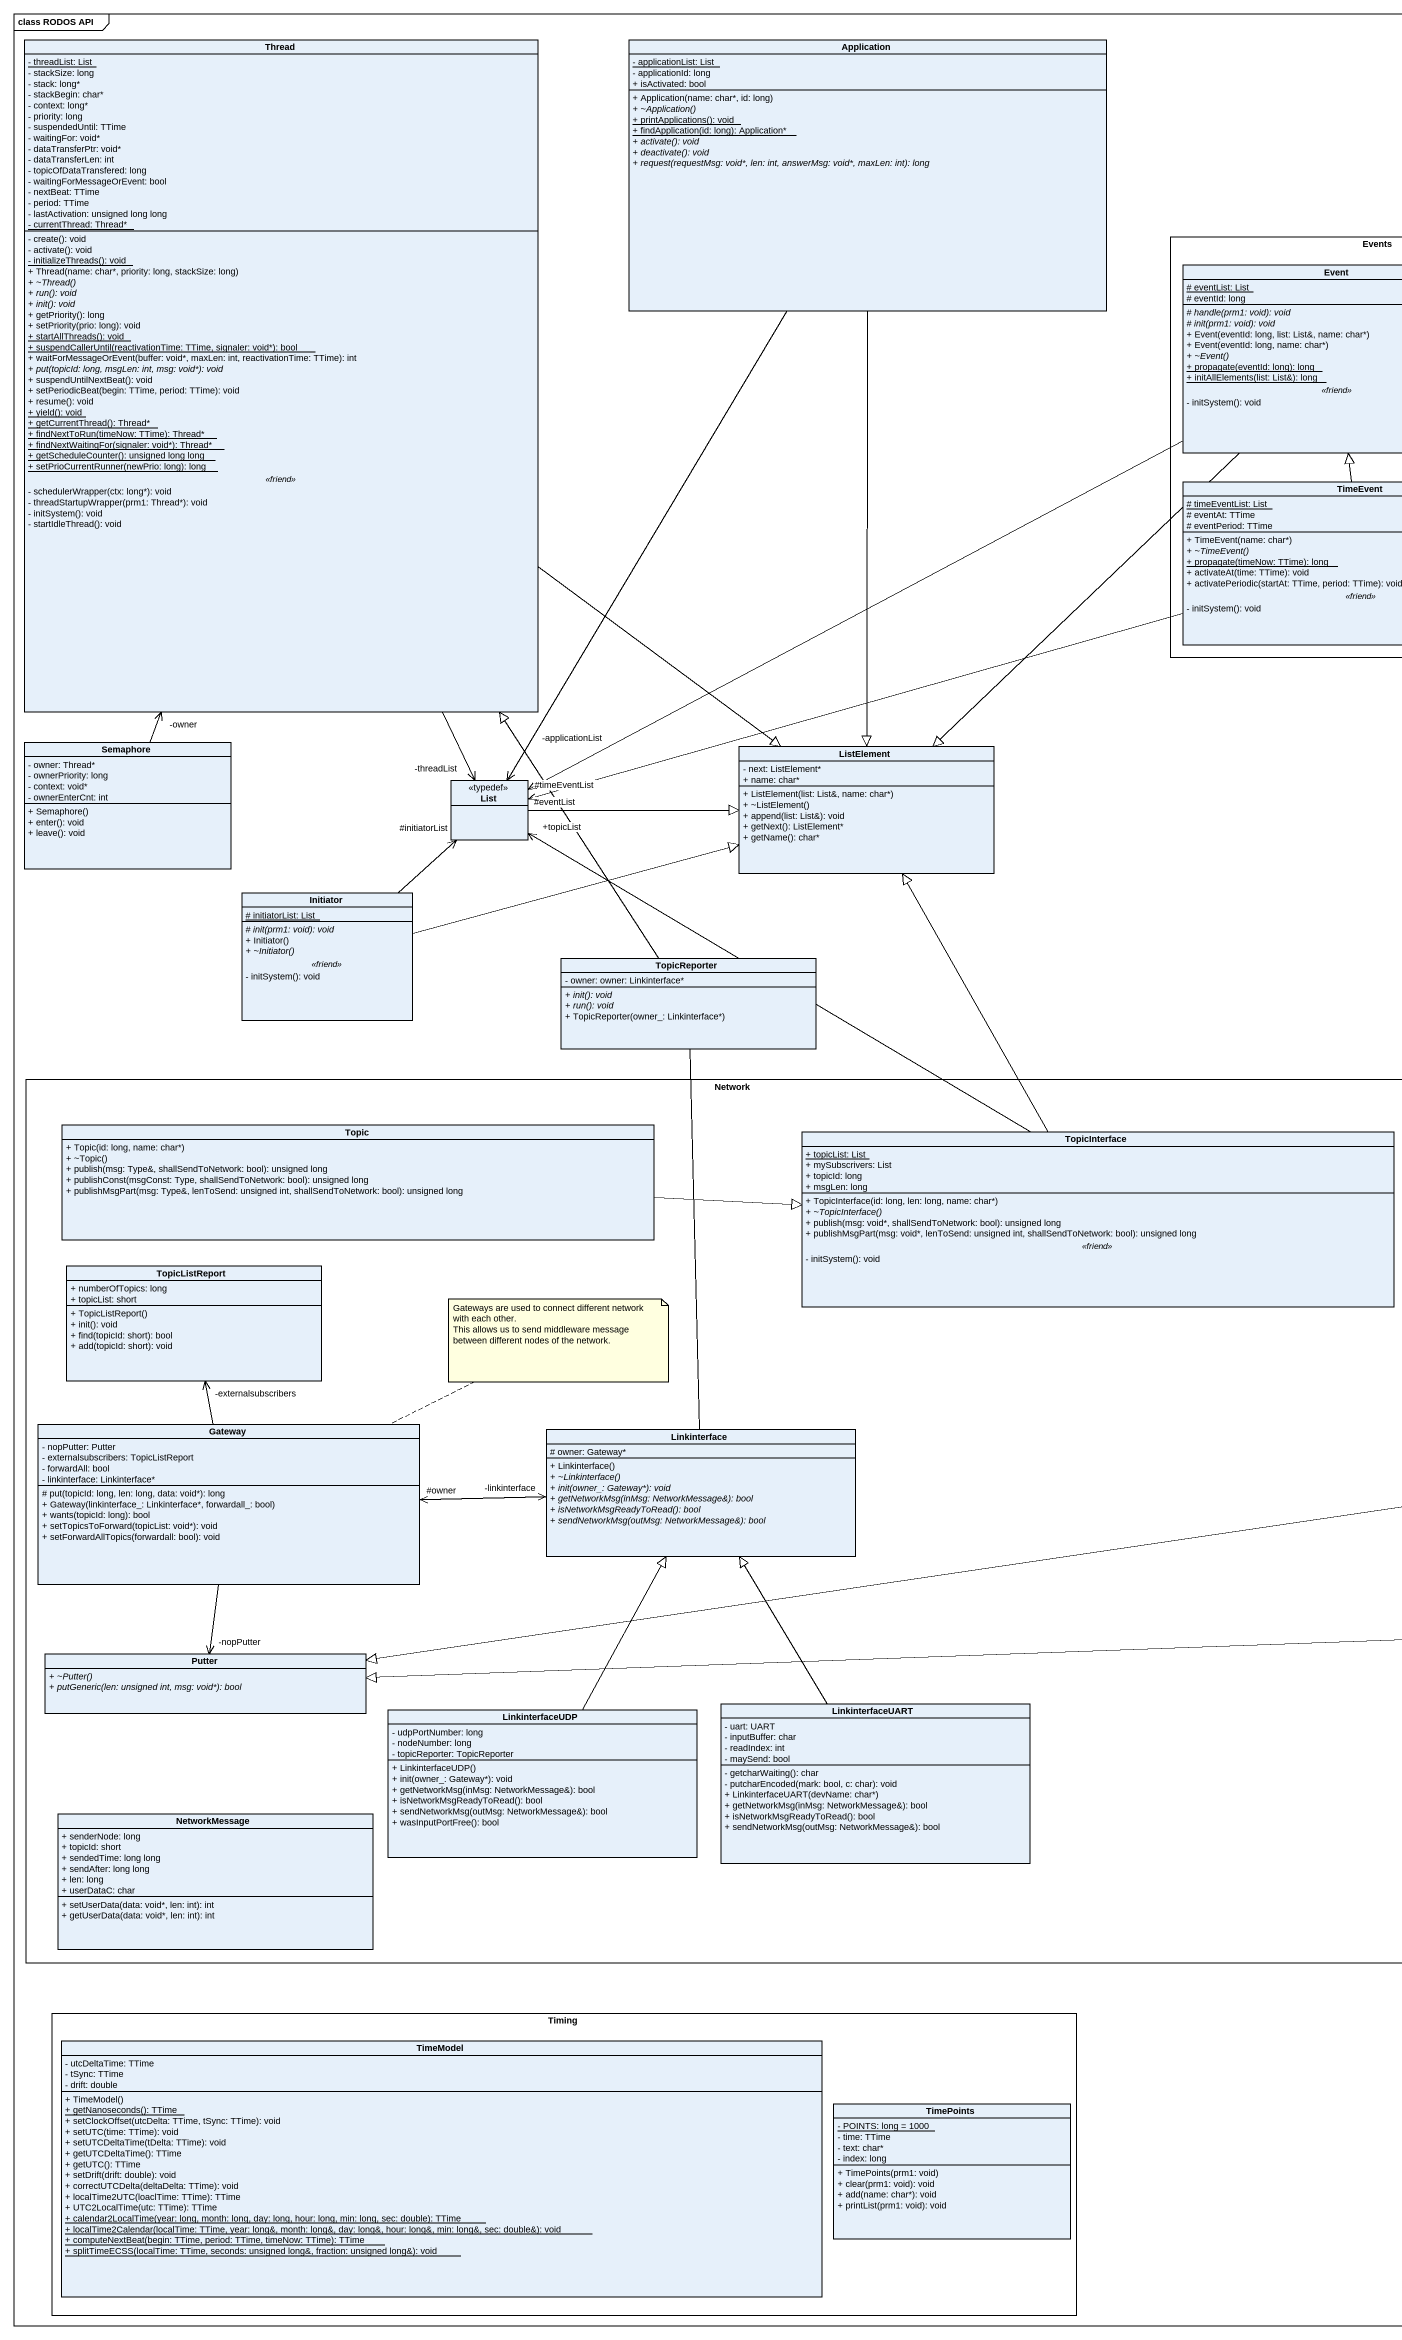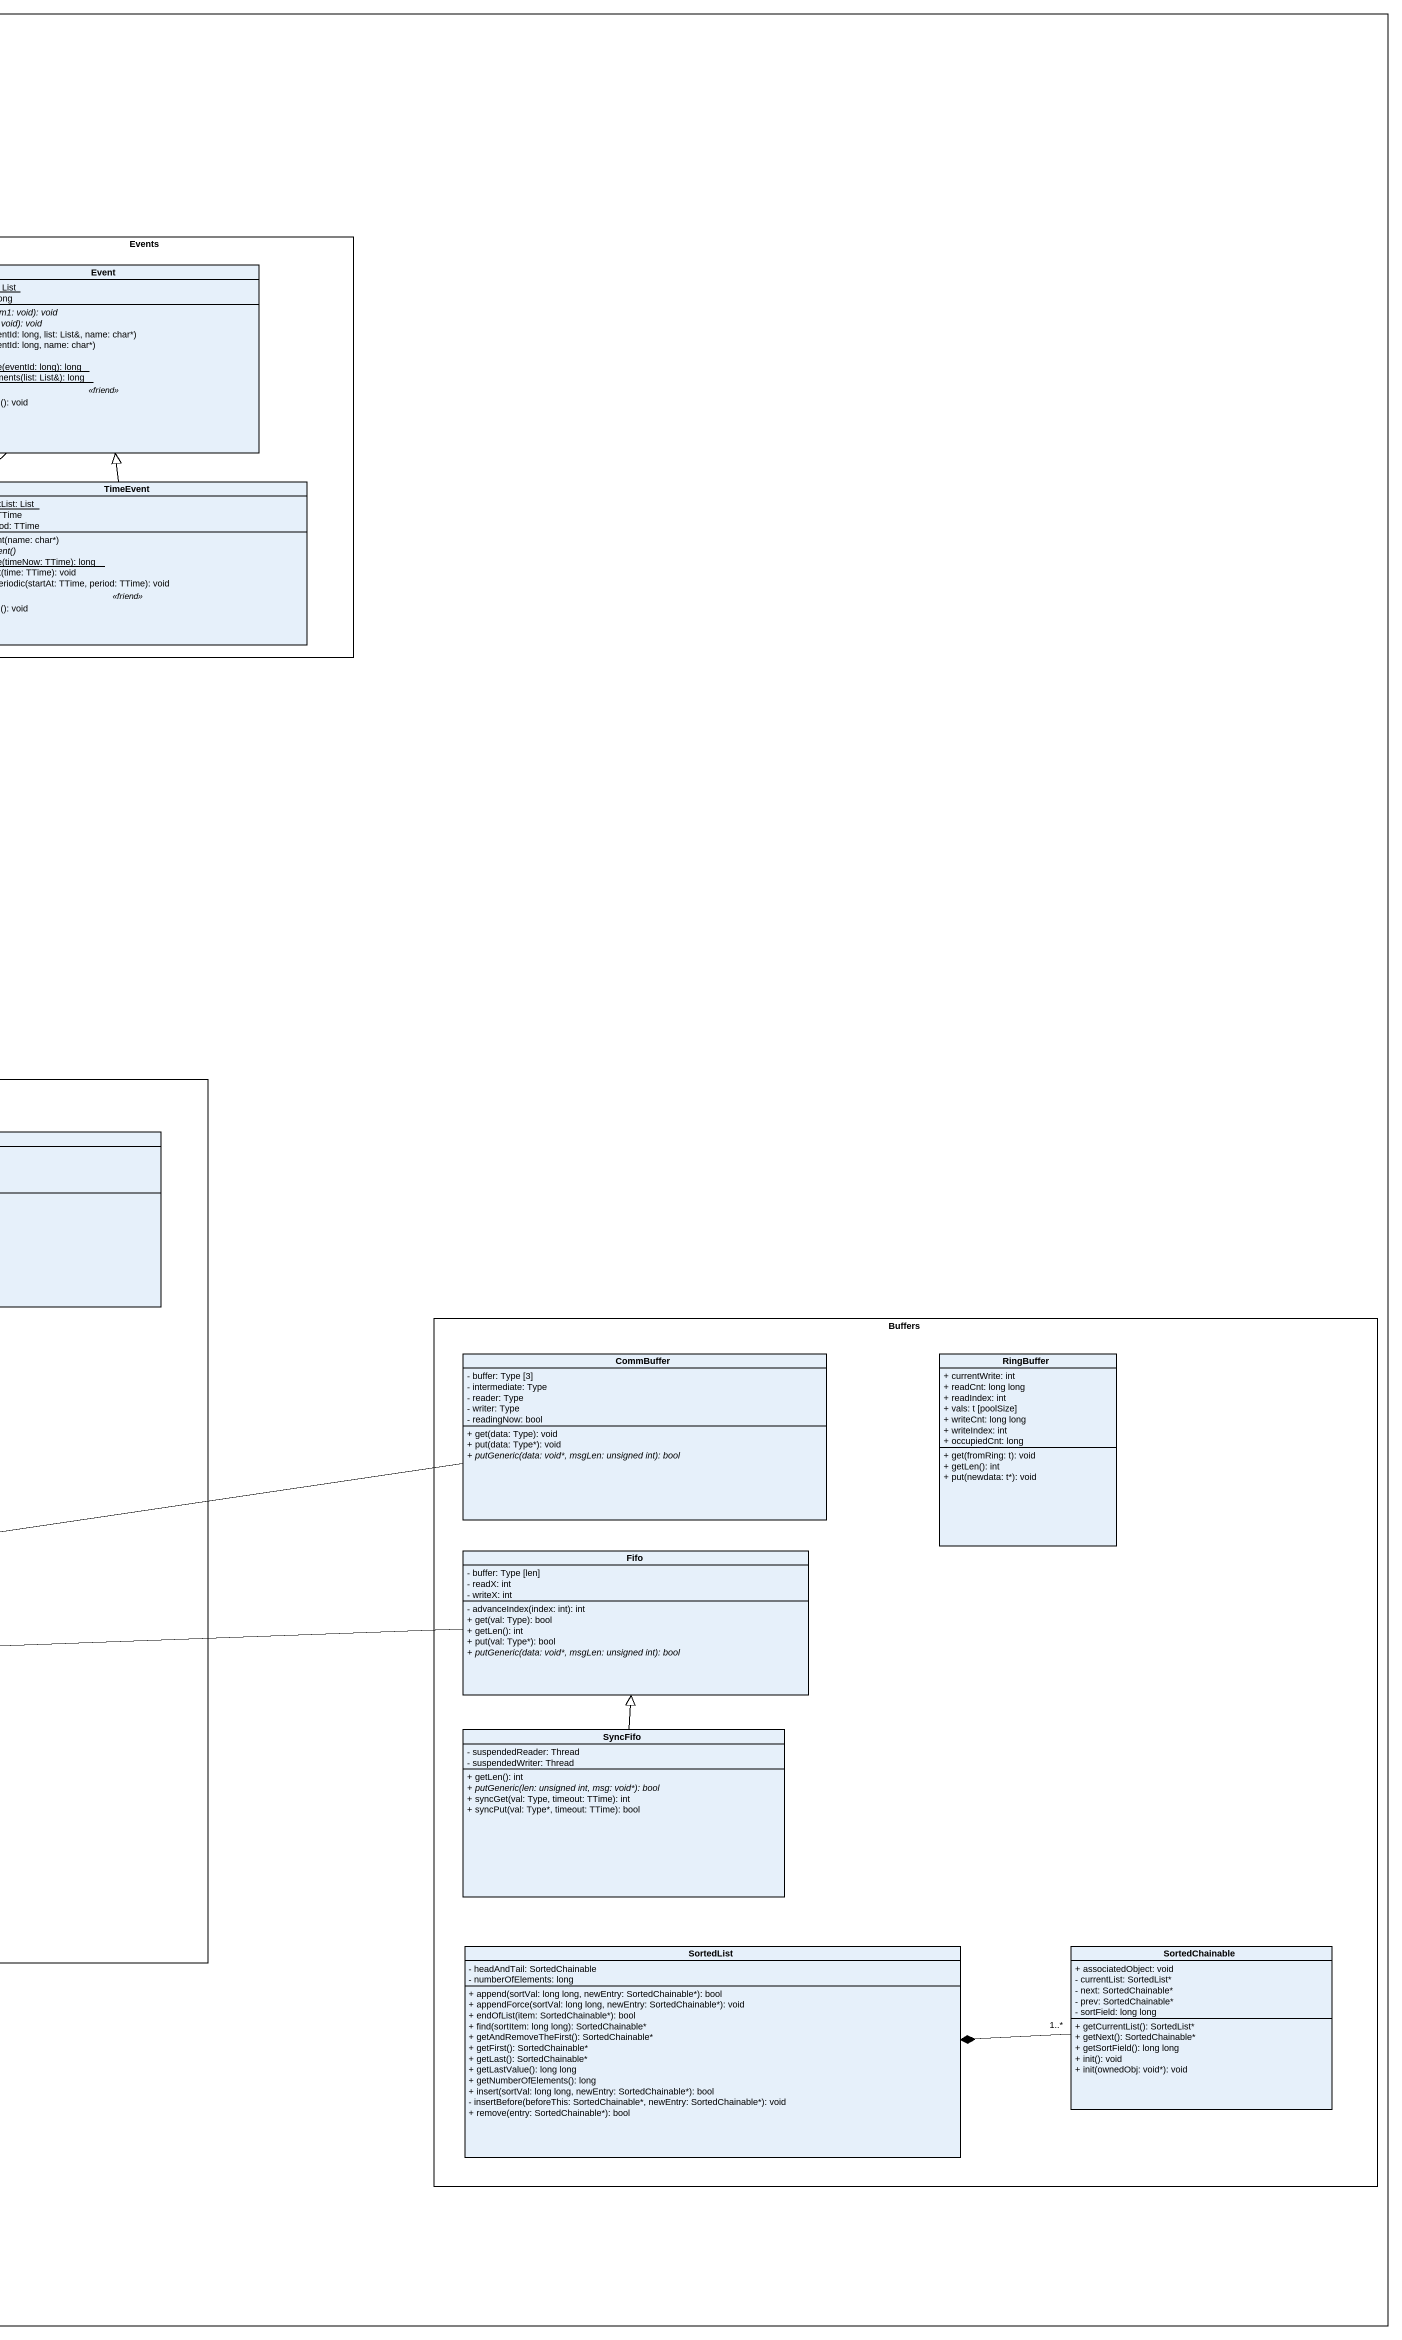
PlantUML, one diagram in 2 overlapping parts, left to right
@startuml
mainframe class RODOS API
hide circle
hide empty members
skinparam classAttributeIconSize 0
class Thread {
  {static} - threadList: List
  - stackSize: long
  - stack: long*
  - stackBegin: char*
  - context: long*
  - priority: long
  - suspendedUntil: TTime
  - waitingFor: void*
  - dataTransferPtr: void*
  - dataTransferLen: int
  - topicOfDataTransfered: long
  - waitingForMessageOrEvent: bool
  - nextBeat: TTime
  - period: TTime
  - lastActivation: unsigned long long
  {static} - currentThread: Thread*
  --
  - create(): void
  - activate(): void
  {static} - initializeThreads(): void
  + Thread(name: char*, priority: long, stackSize: long)
  {abstract} + ~Thread()
  {abstract} + run(): void
  {abstract} + init(): void
  + getPriority(): long
  + setPriority(prio: long): void
  {static} + startAllThreads(): void
  {static} + suspendCallerUntil(reactivationTime: TTime, signaler: void*): bool
  + waitForMessageOrEvent(buffer: void*, maxLen: int, reactivationTime: TTime): int
  {abstract} + put(topicId: long, msgLen: int, msg: void*): void
  + suspendUntilNextBeat(): void
  + setPeriodicBeat(begin: TTime, period: TTime): void
  + resume(): void
  {static} + yield(): void
  {static} + getCurrentThread(): Thread*
  {static} + findNextToRun(timeNow: TTime): Thread*
  {static} + findNextWaitingFor(signaler: void*): Thread*
  {static} + getScheduleCounter(): unsigned long long
  {static} + setPrioCurrentRunner(newPrio: long): long
  .. <<friend>> ..
  - schedulerWrapper(ctx: long*): void
  - threadStartupWrapper(prm1: Thread*): void
  - initSystem(): void
  - startIdleThread(): void
}
class Application {
  {static} - applicationList: List
  - applicationId: long
  + isActivated: bool
  + Application(name: char*, id: long)
  {abstract} + ~Application()
  {static} + printApplications(): void
  {static} + findApplication(id: long): Application*
  {abstract} + activate(): void
  {abstract} + deactivate(): void
  {abstract} + request(requestMsg: void*, len: int, answerMsg: void*, maxLen: int): long
}
rectangle Events {
  class Event {
    {static} # eventList: List
    # eventId: long
    --
    {abstract} # handle(prm1: void): void
    {abstract} # init(prm1: void): void
    + Event(eventId: long, list: List&, name: char*)
    + Event(eventId: long, name: char*)
    {abstract} + ~Event()
    {static} + propagate(eventId: long): long
    {static} + initAllElements(list: List&): long
    .. <<friend>> ..
    - initSystem(): void
  }
  class TimeEvent {
    {static} # timeEventList: List
    # eventAt: TTime
    # eventPeriod: TTime
    --
    + TimeEvent(name: char*)
    {abstract} + ~TimeEvent()
    {static} + propagate(timeNow: TTime): long
    + activateAt(time: TTime): void
    + activatePeriodic(startAt: TTime, period: TTime): void
    .. <<friend>> ..
    - initSystem(): void
  }
}
class Semaphore {
  - owner: Thread*
  - ownerPriority: long
  - context: void*
  - ownerEnterCnt: int
  + Semaphore()
  + enter(): void
  + leave(): void
}
class List <<typedef>>
class ListElement {
  - next: ListElement*
  + name: char*
  + ListElement(list: List&, name: char*)
  + ~ListElement()
  + append(list: List&): void
  + getNext(): ListElement*
  + getName(): char*
}
class Initiator {
  {static} # initiatorList: List
  --
  {abstract} # init(prm1: void): void
  + Initiator()
  {abstract} + ~Initiator()
  .. <<friend>> ..
  - initSystem(): void
}
class TopicReporter {
  - owner: owner: Linkinterface*
  {abstract} + init(): void
  {abstract} + run(): void
  + TopicReporter(owner_: Linkinterface*)
}
rectangle "Network" as Network_ {
  class Topic {
    + Topic(id: long, name: char*)
    + ~Topic()
    + publish(msg: Type&, shallSendToNetwork: bool): unsigned long
    + publishConst(msgConst: Type, shallSendToNetwork: bool): unsigned long
    + publishMsgPart(msg: Type&, lenToSend: unsigned int, shallSendToNetwork: bool): unsigned long
  }
  class TopicInterface {
    {static} + topicList: List
    + mySubscrivers: List
    + topicId: long
    + msgLen: long
    --
    + TopicInterface(id: long, len: long, name: char*)
    {abstract} + ~TopicInterface()
    + publish(msg: void*, shallSendToNetwork: bool): unsigned long
    + publishMsgPart(msg: void*, lenToSend: unsigned int, shallSendToNetwork: bool): unsigned long
    .. <<friend>> ..
    - initSystem(): void
  }
  class TopicListReport {
    + numberOfTopics: long
    + topicList: short
    + TopicListReport()
    + init(): void
    + find(topicId: short): bool
    + add(topicId: short): void
  }
  class Gateway {
    - nopPutter: Putter
    - externalsubscribers: TopicListReport
    - forwardAll: bool
    - linkinterface: Linkinterface*
    # put(topicId: long, len: long, data: void*): long
    + Gateway(linkinterface_: Linkinterface*, forwardall_: bool)
    + wants(topicId: long): bool
    + setTopicsToForward(topicList: void*): void
    + setForwardAllTopics(forwardall: bool): void
  }
  class Linkinterface {
    # owner: Gateway*
    + Linkinterface()
    {abstract} + ~Linkinterface()
    {abstract} + init(owner_: Gateway*): void
    {abstract} + getNetworkMsg(inMsg: NetworkMessage&): bool
    {abstract} + isNetworkMsgReadyToRead(): bool
    {abstract} + sendNetworkMsg(outMsg: NetworkMessage&): bool
  }
  class Putter {
    {abstract} + ~Putter()
    {abstract} + putGeneric(len: unsigned int, msg: void*): bool
  }
  class LinkinterfaceUDP {
    - udpPortNumber: long
    - nodeNumber: long
    - topicReporter: TopicReporter
    + LinkinterfaceUDP()
    + init(owner_: Gateway*): void
    + getNetworkMsg(inMsg: NetworkMessage&): bool
    + isNetworkMsgReadyToRead(): bool
    + sendNetworkMsg(outMsg: NetworkMessage&): bool
    + wasInputPortFree(): bool
  }
  class LinkinterfaceUART {
    - uart: UART
    - inputBuffer: char
    - readIndex: int
    - maySend: bool
    - getcharWaiting(): char
    - putcharEncoded(mark: bool, c: char): void
    + LinkinterfaceUART(devName: char*)
    + getNetworkMsg(inMsg: NetworkMessage&): bool
    + isNetworkMsgReadyToRead(): bool
    + sendNetworkMsg(outMsg: NetworkMessage&): bool
  }
  class NetworkMessage {
    + senderNode: long
    + topicId: short
    + sendedTime: long long
    + sendAfter: long long
    + len: long
    + userDataC: char
    + setUserData(data: void*, len: int): int
    + getUserData(data: void*, len: int): int
  }
}
rectangle Buffers {
  class CommBuffer {
    - buffer: Type [3]
    - intermediate: Type
    - reader: Type
    - writer: Type
    - readingNow: bool
    + get(data: Type): void
    + put(data: Type*): void
    {abstract} + putGeneric(data: void*, msgLen: unsigned int): bool
  }
  class RingBuffer {
    + currentWrite: int
    + readCnt: long long
    + readIndex: int
    + vals: t [poolSize]
    + writeCnt: long long
    + writeIndex: int
    + occupiedCnt: long
    + get(fromRing: t): void
    + getLen(): int
    + put(newdata: t*): void
  }
  class Fifo {
    - buffer: Type [len]
    - readX: int
    - writeX: int
    - advanceIndex(index: int): int
    + get(val: Type): bool
    + getLen(): int
    + put(val: Type*): bool
    {abstract} + putGeneric(data: void*, msgLen: unsigned int): bool
  }
  class SyncFifo {
    - suspendedReader: Thread
    - suspendedWriter: Thread
    + getLen(): int
    {abstract} + putGeneric(len: unsigned int, msg: void*): bool
    + syncGet(val: Type, timeout: TTime): int
    + syncPut(val: Type*, timeout: TTime): bool
  }
  class SortedList {
    - headAndTail: SortedChainable
    - numberOfElements: long
    + append(sortVal: long long, newEntry: SortedChainable*): bool
    + appendForce(sortVal: long long, newEntry: SortedChainable*): void
    + endOfList(item: SortedChainable*): bool
    + find(sortItem: long long): SortedChainable*
    + getAndRemoveTheFirst(): SortedChainable*
    + getFirst(): SortedChainable*
    + getLast(): SortedChainable*
    + getLastValue(): long long
    + getNumberOfElements(): long
    + insert(sortVal: long long, newEntry: SortedChainable*): bool
    - insertBefore(beforeThis: SortedChainable*, newEntry: SortedChainable*): void
    + remove(entry: SortedChainable*): bool
  }
  class SortedChainable {
    + associatedObject: void
    - currentList: SortedList*
    - next: SortedChainable*
    - prev: SortedChainable*
    - sortField: long long
    + getCurrentList(): SortedList*
    + getNext(): SortedChainable*
    + getSortField(): long long
    + init(): void
    + init(ownedObj: void*): void
  }
}
rectangle Timing {
  class TimeModel {
    - utcDeltaTime: TTime
    - tSync: TTime
    - drift: double
    + TimeModel()
    {static} + getNanoseconds(): TTime
    + setClockOffset(utcDelta: TTime, tSync: TTime): void
    + setUTC(time: TTime): void
    + setUTCDeltaTime(tDelta: TTime): void
    + getUTCDeltaTime(): TTime
    + getUTC(): TTime
    + setDrift(drift: double): void
    + correctUTCDelta(deltaDelta: TTime): void
    + localTime2UTC(loaclTime: TTime): TTime
    + UTC2LocalTime(utc: TTime): TTime
    {static} + calendar2LocalTime(year: long, month: long, day: long, hour: long, min: long, sec: double): TTime
    {static} + localTime2Calendar(localTime: TTime, year: long&, month: long&, day: long&, hour: long&, min: long&, sec: double&): void
    {static} + computeNextBeat(begin: TTime, period: TTime, timeNow: TTime): TTime
    {static} + splitTimeECSS(localTime: TTime, seconds: unsigned long&, fraction: unsigned long&): void
  }
  class TimePoints {
    {static} - POINTS: long = 1000
    - time: TTime
    - text: char*
    - index: long
    + TimePoints(prm1: void)
    + clear(prm1: void): void
    + add(name: char*): void
    + printList(prm1: void): void
  }
}
Thread --> "-threadList" List
Thread --|> ListElement
Application --> "-applicationList" List
Application --|> ListElement
Event -left-> "#eventList" List
Event --|> ListElement
TimeEvent -up-|> Event
TimeEvent -left-> "#timeEventList" List
Semaphore -up-> "-owner" Thread
List -right-|> ListElement
Initiator -up-> "#initiatorList" List
Initiator -right-|> ListElement
TopicReporter -up-|> Thread
TopicReporter -- Linkinterface
Topic -right-|> TopicInterface
TopicInterface -up-> "+topicList" List
TopicInterface -up-|> ListElement
CommBuffer -left-|> Putter
Gateway -up-> "-externalsubscribers" TopicListReport
Gateway -right-> "-linkinterface" Linkinterface
Gateway --> "-nopPutter" Putter
Linkinterface -left-> "#owner" Gateway
Fifo -left-|> Putter
LinkinterfaceUDP -up-|> Linkinterface
LinkinterfaceUART -up-|> Linkinterface
SyncFifo -up-|> Fifo
SortedChainable "1..*" -left-* SortedList
note right of Gateway
  Gateways are used to connect different network with each other.
  This allows us to send middleware message between different nodes of the network.
end note
@enduml
